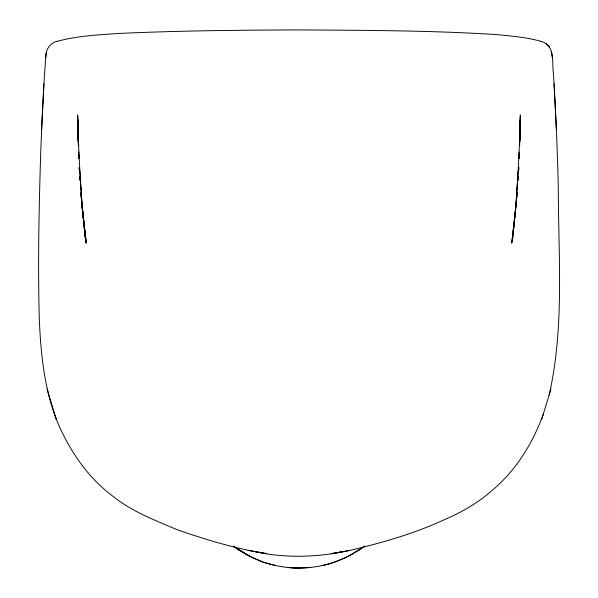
<?xml version="1.0" encoding="UTF-8"?>
<svg xmlns="http://www.w3.org/2000/svg" width="598" height="598" viewBox="0 0 598 598"><rect width="100%" height="100%" fill="white"/><g stroke="black" fill="none" stroke-linecap="round" stroke-linejoin="round"><path stroke-width="0.9" d="M82.053 205.293L85.738 241.674C80.79 199.896 79.056 157.85 77.448 115.84L78.368 141.233L77.553 115.414L77.964 131.052M516.351 202.333L516.007 206.915L516.343 201.72M519.595 145.71L520.35 114.943L519.61 145.598M519.767 141.165L519.961 133.81M520.036 131.052L520.447 115.414L519.632 141.233L520.552 115.84C518.9 157.85 517.292 199.904 512.262 241.674L515.947 205.293L518.115 171.192M57.184 41.352C49.671 42.764 45.71 49.993 45.762 57.102C43.265 89.633 41.92 122.254 40.649 154.86C38.975 208.866 37.853 262.911 39.244 316.933C40.552 351.684 43.96 386.742 56.362 419.504C68.665 449.21 86.934 476.883 112.94 496.288C131.934 511.582 154.972 520.245 177.157 529.716C202.184 538.357 227.561 546.288 253.574 551.363C285.306 558.562 318.33 557.463 349.957 550.377C381.801 542.849 413.48 533.887 443.268 520.163C460.789 512.785 477.488 503.352 491.788 490.719C515.917 470.708 532.96 443.096 543.403 413.794M519.109 158.433L519.356 152.071L519.116 158.373M41.621 129.205L43.96 83.832M516.537 198.992L516.993 192.631M517.248 188.998L517.569 184.461M517.89 179.916L518.152 176.283M516.007 206.915L516.395 201.362M516.59 198.588L516.978 193.034M517.24 189.334L517.562 184.7M517.89 180.073L518.145 176.373M516.62 198.663L516.964 194.073M517.3 189.491L517.576 185.821M517.98 180.312L518.189 177.561M515.797 208.732L511.731 243.177L515.947 205.293M46.509 51.742L45.762 57.102M549.143 395.046C564.564 327.173 558.353 256.669 558.293 187.608C557.456 149.664 555.699 111.744 553.464 73.86C551.745 62.79 555.654 44.872 540.816 41.352M541.639 419.504L550.945 389.111M363.39 547.006C351.295 555.916 337.279 562.157 322.643 565.476M359.002 550.145L364.698 546.056M348.058 556.372L360.407 548.822M347.348 556.835L333.893 562.397C311.431 569.879 286.569 569.879 264.107 562.397L263.202 562.157C253.156 558.203 243.266 553.531 234.61 547.006M56.354 41.583C76.155 36.015 96.913 34.983 117.335 33.525C177.845 30.692 238.43 30.139 299 29.9C365.094 30.378 431.263 30.408 497.244 34.624C512.127 36.186 527.234 37.3 541.646 41.583M349.957 550.377L331.15 553.666L344.426 551.363M310.444 567.517L299 568.1L287.556 567.517M288.042 567.532L299 568.033M253.574 551.363L266.85 553.666L248.043 550.377M275.357 565.476L263.202 562.157L250.652 556.835M233.302 546.056L238.998 550.145M549.487 46.988L546.333 43.781M56.362 419.504L47.055 389.111M552.238 57.102L551.491 51.742M82.203 208.732L86.269 243.177L81.657 201.72M79.811 177.561L80.02 180.312M80.424 185.821L80.7 189.491M81.036 194.073L81.38 198.663M81.649 202.333L85.963 242.317L82.046 205.712L79.885 171.192M79.848 176.283L80.11 179.916M80.431 184.461L80.752 188.998M81.007 192.638L81.463 198.992M79.855 176.373L80.11 180.073M80.438 184.7L80.76 189.334M81.022 193.034L81.41 198.588M81.605 201.362L81.993 206.915M554.04 83.832L556.379 129.205M78.39 145.598L77.65 114.943L78.405 145.71M78.884 158.373L78.637 151.989L78.891 158.433M78.039 133.81L78.233 141.165M518.765 167.515L518.66 170.243L518.772 167.5M249.942 556.372L237.593 548.822L249.942 556.372M79.34 170.236L79.228 167.5L79.34 170.243"/></g></svg>
